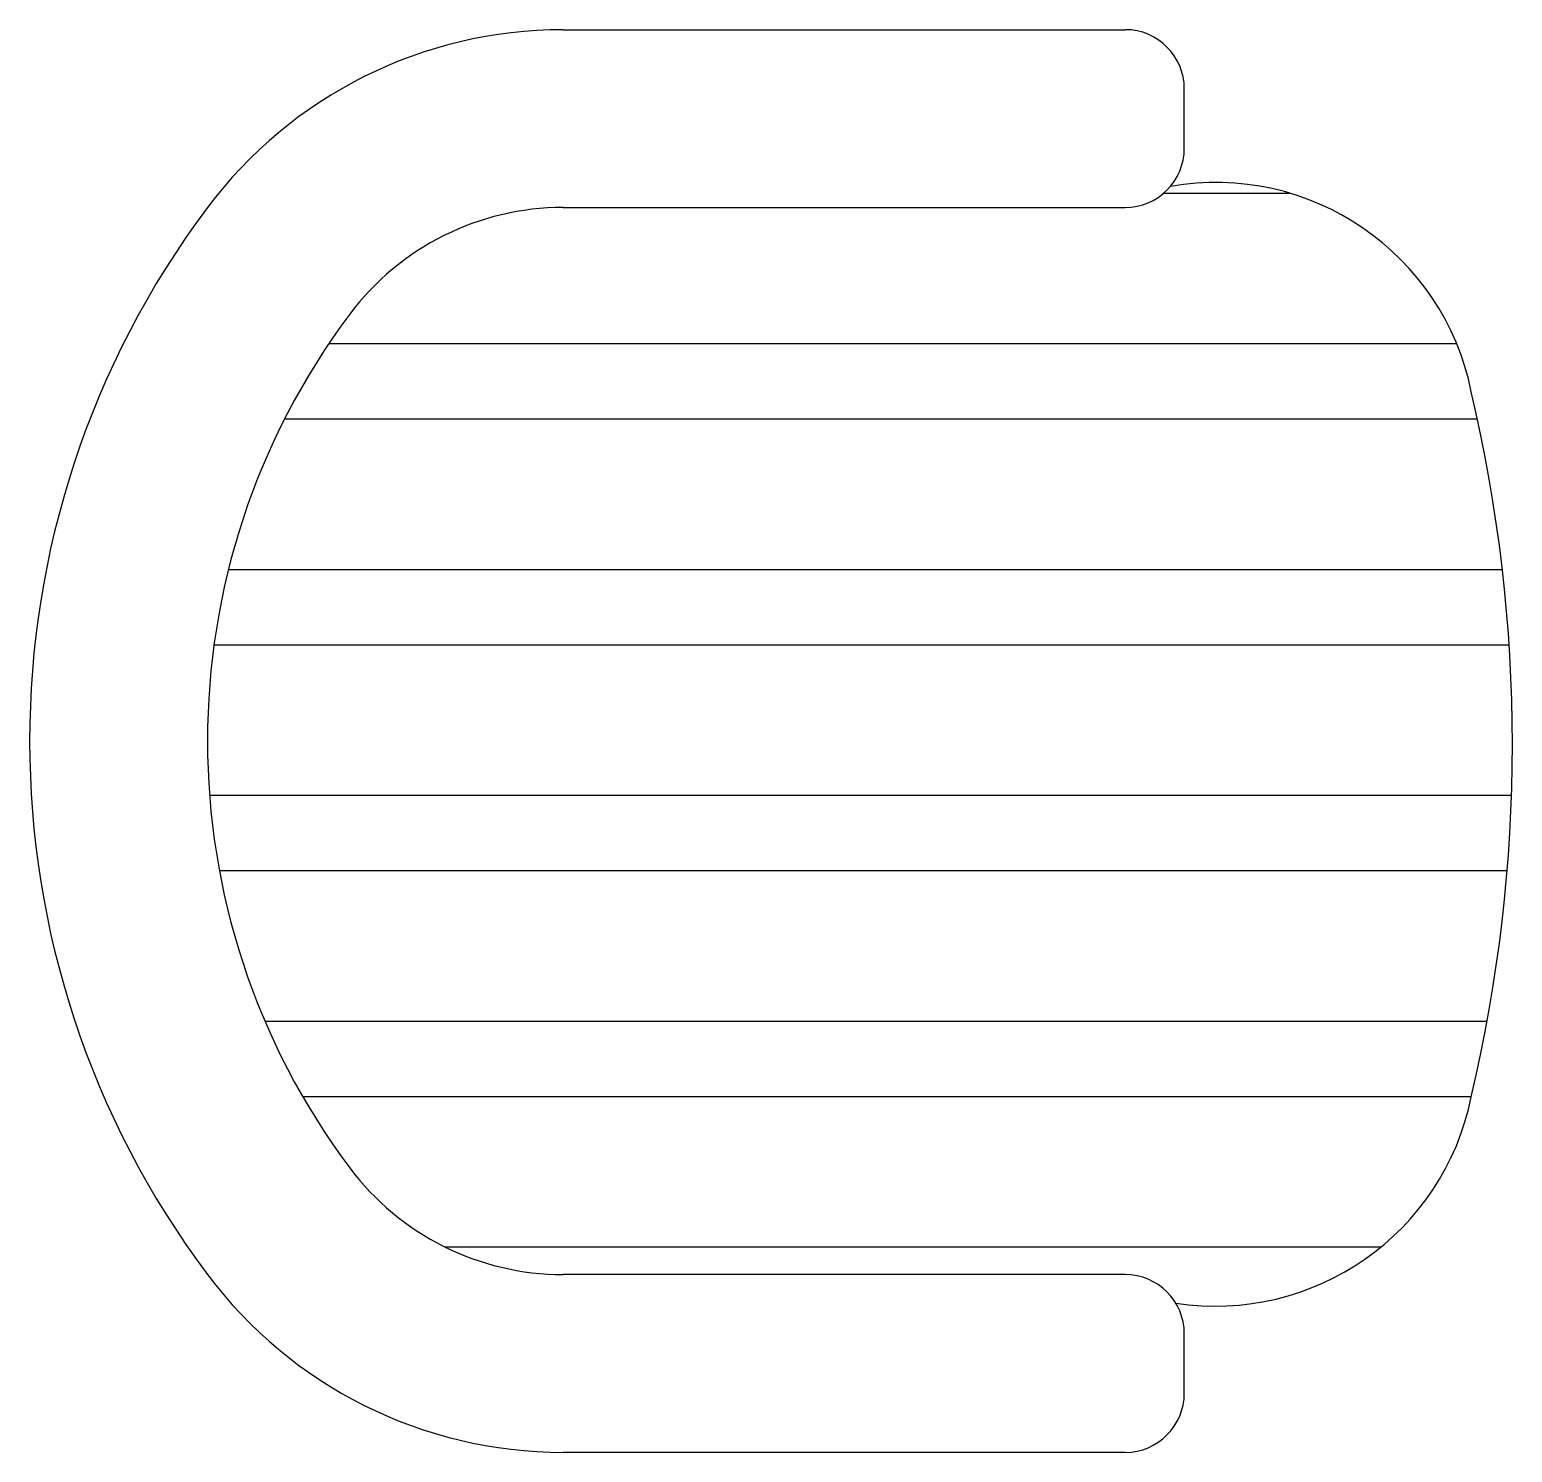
# Model space of a CAD drawing. Header units: millimetres. Extents: x -879.854 to -879.229, y 2728.963 to 2729.563.
import ezdxf

# ---------------------------------------------------------------- set-up
doc = ezdxf.new("R2010")
doc.units = ezdxf.units.MM
doc.header["$LTSCALE"] = 10
doc.layers.add('Móveis_cadeiras', color=2, linetype='Continuous')

msp = doc.modelspace()

# ---------------------------------------------------------------- hatches: boundary and pattern name
at = {"layer": 'Móveis_cadeiras'}
h = msp.add_hatch(dxfattribs=at)
h.set_pattern_fill('ANSI32', color=1, scale=0.01, angle=315, style=0)
h.set_pattern_definition([(0, (0.59581, -1.67255), (2e-17, 0.09525), []), (0, (0.62756, -1.7043), (2e-17, 0.09525), [])])
h.paths.add_polyline_path([(-879.47852, 2729.03815), (-879.39187, 2729.03815, -0.262206), (-879.37049, 2729.02612, 0.378109), (-879.24789, 2729.10459, 0.123279), (-879.24789, 2729.41893, 0.384113), (-879.37277, 2729.49703, -0.220894), (-879.39187, 2729.48815), (-879.47852, 2729.48815), (-879.62889, 2729.48815, 0.236068), (-879.71889, 2729.44315, 0.333333), (-879.71889, 2729.08315, 0.236068), (-879.62889, 2729.03815)])

# ---------------------------------------------------------------- linework, layer by layer
for p, q in [((-879.62889, 2729.56315), (-879.47852, 2729.56315)), ((-879.47852, 2729.56315), (-879.39187, 2729.56315)), ((-879.36687, 2729.51315), (-879.36687, 2729.53815)), ((-879.62889, 2729.48815), (-879.47852, 2729.48815)), ((-879.47852, 2729.48815), (-879.39187, 2729.48815)), ((-879.47852, 2729.03815), (-879.62889, 2729.03815)), ((-879.39187, 2729.03815), (-879.47852, 2729.03815)), ((-879.36687, 2728.98815), (-879.36687, 2729.01315)), ((-879.47852, 2728.96315), (-879.62889, 2728.96315)), ((-879.39187, 2728.96315), (-879.47852, 2728.96315))]:
    msp.add_line(p, q, dxfattribs=at)
for centre, radius, start, end in [((-879.62889, 2729.37565), 0.1875, 90, 143.1301), ((-879.39187, 2729.53815), 0.025, 0, 90), ((-879.39187, 2729.51315), 0.025, 270, 0), ((-879.35366, 2729.3887), 0.11, 11.38048, 100.00364), ((-879.47889, 2729.26315), 0.375, 143.1301, 216.8699), ((-879.62889, 2729.37565), 0.1125, 90, 143.1301), ((-879.47889, 2729.26315), 0.3, 143.1301, 216.8699), ((-879.87568, 2729.26176), 0.64716, 346.72135, 13.27865), ((-879.35366, 2729.13482), 0.11, 261.19771, 348.61952), ((-879.62889, 2729.15065), 0.1125, 216.8699, 270), ((-879.62889, 2729.15065), 0.1875, 216.8699, 270), ((-879.39187, 2729.01315), 0.025, 0, 90), ((-879.39187, 2728.98815), 0.025, 270, 0)]:
    msp.add_arc(centre, radius, start, end, dxfattribs=at)

doc.saveas('drawing.dxf')
